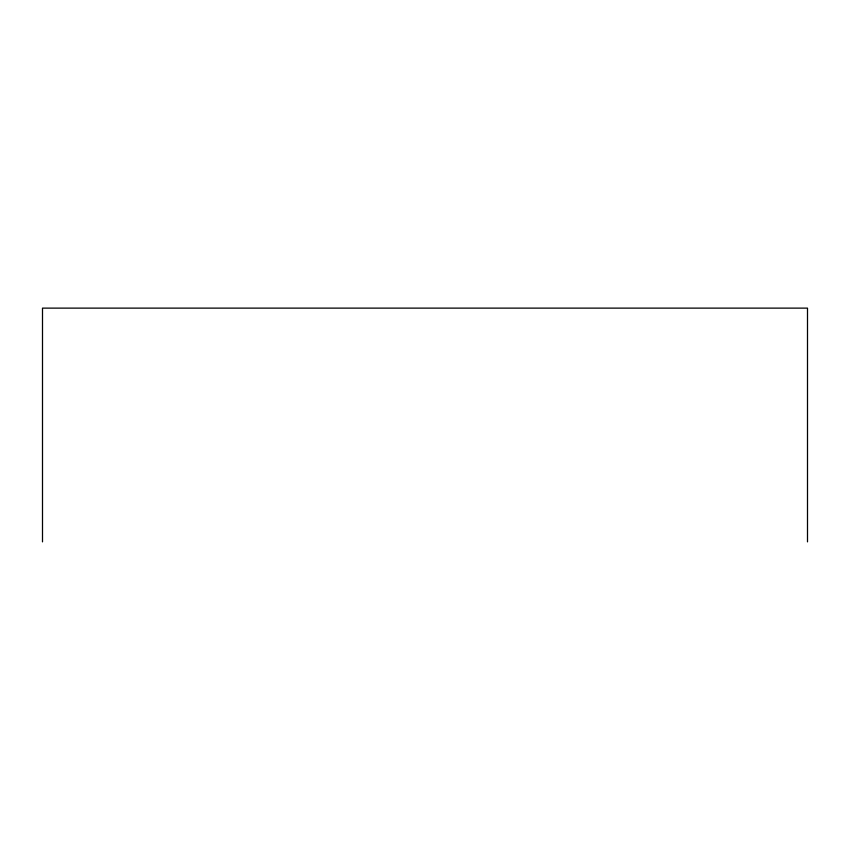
<?xml version="1.0" encoding="UTF-8"?>
<svg xmlns="http://www.w3.org/2000/svg" width="850" height="850" viewBox="0 0 850 850"><rect width="100%" height="100%" fill="white"/><g stroke="black" fill="none" stroke-linecap="round" stroke-linejoin="round"><path stroke-width="1.27" d="M807.5 541.875L807.5 308.125L42.5 308.125L42.5 541.875"/></g></svg>
